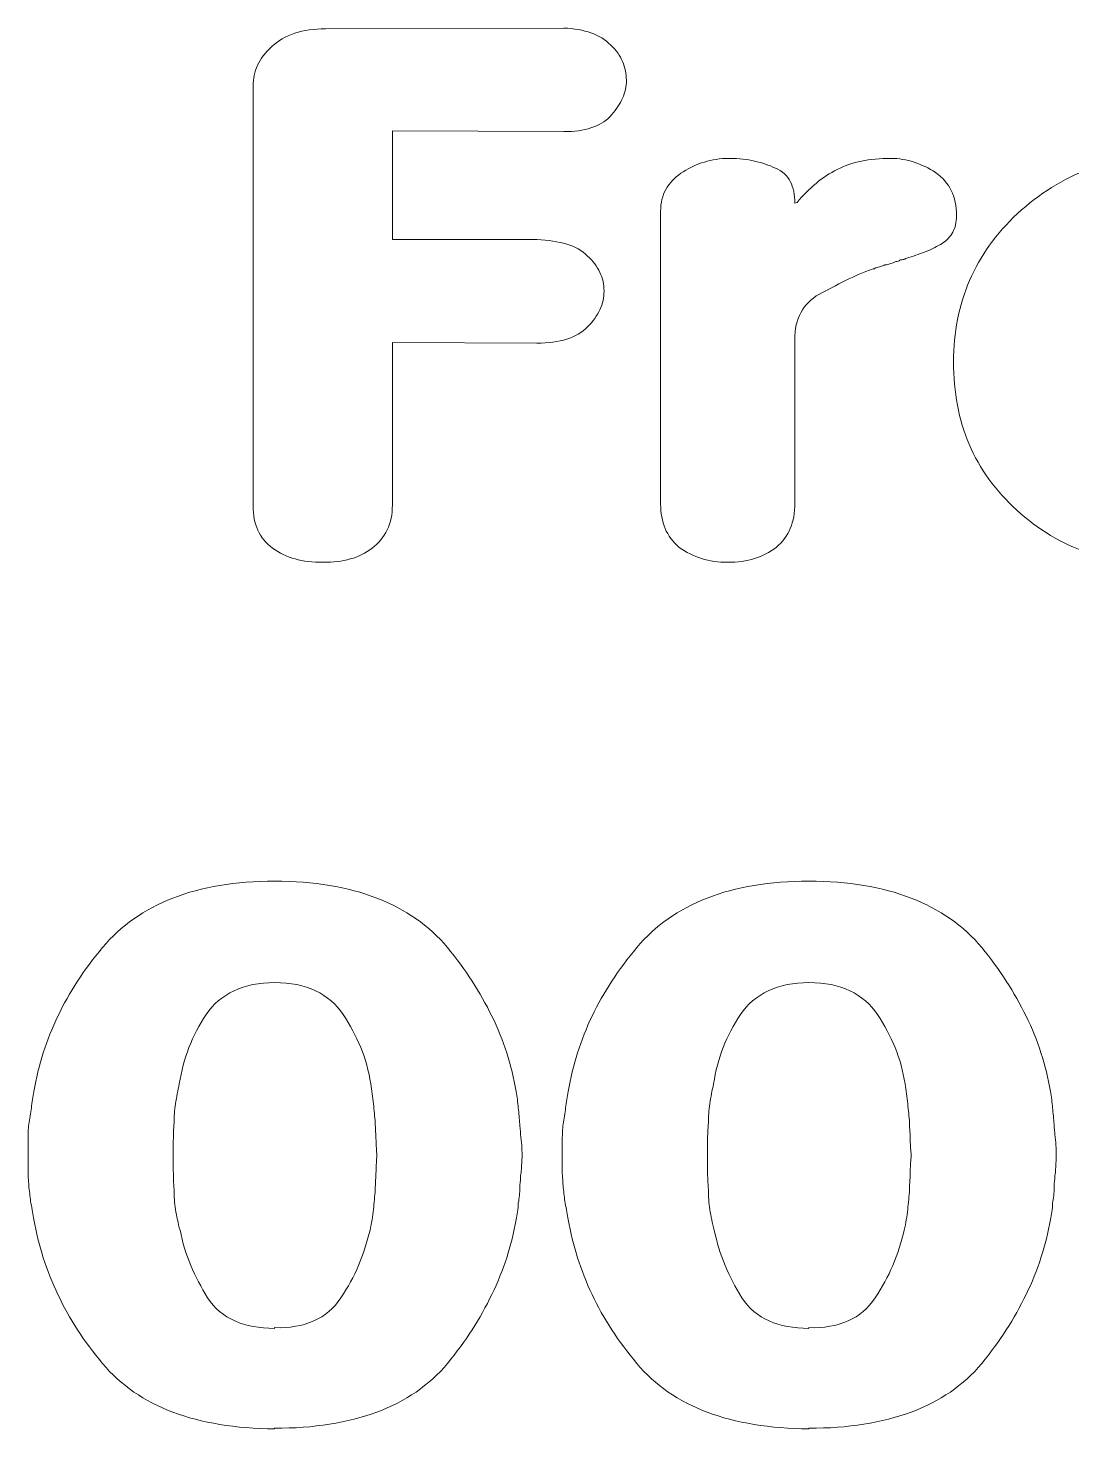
# Model space of a CAD drawing. Header units: millimetres. Extents: x -847 to 848, y -600 to 600.
# Drawn here: x -286.7 to -207.4, y -599.6 to -493.2 of the extents above; entities that cross this region are included whole.
import ezdxf

# ---------------------------------------------------------------- set-up
doc = ezdxf.new("R2010")
doc.units = ezdxf.units.MM
doc.header["$MEASUREMENT"] = 0

msp = doc.modelspace()

# ---------------------------------------------------------------- linework, layer by layer
at = {"color": 250, "lineweight": 5}
for points, knots in [([(-269.6335, -529.3945), (-269.6335, -529.3945), (-269.6335, -497.5893), (-269.6335, -497.5893), (-269.6335, -497.5893), (-269.6335, -497.0234), (-269.5203, -496.4952), (-269.2939, -496.0047), (-269.2939, -496.0047), (-269.0676, -495.5142), (-268.7091, -495.0426), (-268.2187, -494.5899), (-268.2187, -494.5899), (-267.7282, -494.1371), (-267.1434, -493.7976), (-266.4643, -493.5712), (-266.4643, -493.5712), (-265.7852, -493.3448), (-265.0117, -493.2316), (-264.144, -493.2316), (-264.144, -493.2316), (-264.144, -493.2316), (-246.0343, -493.1751), (-246.0343, -493.1751), (-246.0343, -493.1751), (-245.242, -493.2128), (-244.5534, -493.3354), (-243.9686, -493.5429), (-243.9686, -493.5429), (-243.3838, -493.7504), (-242.8839, -494.0617), (-242.4689, -494.4767), (-242.4689, -494.4767), (-242.0539, -494.854), (-241.7521, -495.269), (-241.5634, -495.7217), (-241.5634, -495.7217), (-241.3748, -496.1745), (-241.2805, -496.6461), (-241.2805, -497.1366), (-241.2805, -497.1366), (-241.2805, -497.1743), (-241.2805, -497.2026), (-241.2805, -497.2214), (-241.2805, -497.2214), (-241.2805, -497.2403), (-241.2805, -497.2497), (-241.2805, -497.2497), (-241.2805, -497.2497), (-241.2805, -497.2497), (-241.2805, -497.2497), (-241.2805, -497.2497), (-241.2805, -497.2497), (-241.2805, -497.2497), (-241.2805, -497.2497), (-241.2805, -497.2497), (-241.2805, -497.2497), (-241.2805, -497.2875), (-241.2805, -497.3063), (-241.2805, -497.3063), (-241.2805, -497.3063), (-241.2805, -497.3063), (-241.2805, -497.3063), (-241.2805, -497.3063), (-241.2805, -497.3063), (-241.3182, -497.7968), (-241.4408, -498.2496), (-241.6483, -498.6646), (-241.6483, -498.6646), (-241.8558, -499.0796), (-242.1482, -499.4946), (-242.5255, -499.9096), (-242.5255, -499.9096), (-242.9028, -500.2869), (-243.3838, -500.5699), (-243.9686, -500.7585), (-243.9686, -500.7585), (-244.5534, -500.9471), (-245.242, -501.0415), (-246.0343, -501.0415), (-246.0343, -501.0415), (-246.0343, -501.0415), (-259.0506, -500.9849), (-259.0506, -500.9849), (-259.0506, -500.9849), (-259.0506, -500.9849), (-259.0506, -509.2474), (-259.0506, -509.2474), (-259.0506, -509.2474), (-259.0506, -509.2474), (-248.0716, -509.2474), (-248.0716, -509.2474), (-248.0716, -509.2474), (-247.2038, -509.2852), (-246.4493, -509.3984), (-245.8079, -509.587), (-245.8079, -509.587), (-245.1665, -509.7756), (-244.6383, -510.0775), (-244.2233, -510.4925), (-244.2233, -510.4925), (-243.8083, -510.8698), (-243.497, -511.2848), (-243.2895, -511.7375), (-243.2895, -511.7375), (-243.082, -512.1903), (-242.9782, -512.6619), (-242.9782, -513.1523), (-242.9782, -513.1523), (-242.9782, -513.6428), (-243.082, -514.1144), (-243.2895, -514.5672), (-243.2895, -514.5672), (-243.497, -515.0199), (-243.8083, -515.4538), (-244.2233, -515.8688), (-244.2233, -515.8688), (-244.6383, -516.2838), (-245.1665, -516.5951), (-245.8079, -516.8026), (-245.8079, -516.8026), (-246.4493, -517.0101), (-247.2038, -517.1139), (-248.0716, -517.1139), (-248.0716, -517.1139), (-248.0716, -517.1139), (-259.0506, -517.0573), (-259.0506, -517.0573), (-259.0506, -517.0573), (-259.0506, -517.0573), (-259.0506, -529.3945), (-259.0506, -529.3945), (-259.0506, -529.3945), (-259.0506, -530.1114), (-259.1827, -530.7433), (-259.4468, -531.2904), (-259.4468, -531.2904), (-259.7109, -531.8374), (-260.0882, -532.2996), (-260.5786, -532.6769), (-260.5786, -532.6769), (-261.0691, -533.0542), (-261.6256, -533.3277), (-262.2481, -533.4975), (-262.2481, -533.4975), (-262.8706, -533.6673), (-263.5592, -533.7522), (-264.3138, -533.7522), (-264.3138, -533.7522), (-265.1061, -533.7522), (-265.8135, -533.6673), (-266.436, -533.4975), (-266.436, -533.4975), (-267.0585, -533.3277), (-267.6339, -533.0542), (-268.1621, -532.6769), (-268.1621, -532.6769), (-268.6526, -532.2996), (-269.0204, -531.8469), (-269.2656, -531.3187), (-269.2656, -531.3187), (-269.5109, -530.7905), (-269.6335, -530.1679), (-269.6335, -529.4511), (-269.6335, -529.4511), (-269.6335, -529.4511), (-269.6335, -529.3945), (-269.6335, -529.3945)], [0, 0, 0, 0, 0.02380952, 0.02380952, 0.02380952, 0.02380952, 0.04761905, 0.04761905, 0.04761905, 0.04761905, 0.07142857, 0.07142857, 0.07142857, 0.07142857, 0.0952381, 0.0952381, 0.0952381, 0.0952381, 0.11904762, 0.11904762, 0.11904762, 0.11904762, 0.14285714, 0.14285714, 0.14285714, 0.14285714, 0.16666667, 0.16666667, 0.16666667, 0.16666667, 0.19047619, 0.19047619, 0.19047619, 0.19047619, 0.21428571, 0.21428571, 0.21428571, 0.21428571, 0.23809524, 0.23809524, 0.23809524, 0.23809524, 0.26190476, 0.26190476, 0.26190476, 0.26190476, 0.28571429, 0.28571429, 0.28571429, 0.28571429, 0.30952381, 0.30952381, 0.30952381, 0.30952381, 0.33333333, 0.33333333, 0.33333333, 0.33333333, 0.35714286, 0.35714286, 0.35714286, 0.35714286, 0.38095238, 0.38095238, 0.38095238, 0.38095238, 0.4047619, 0.4047619, 0.4047619, 0.4047619, 0.42857143, 0.42857143, 0.42857143, 0.42857143, 0.45238095, 0.45238095, 0.45238095, 0.45238095, 0.47619048, 0.47619048, 0.47619048, 0.47619048, 0.5, 0.5, 0.5, 0.5, 0.52380952, 0.52380952, 0.52380952, 0.52380952, 0.54761905, 0.54761905, 0.54761905, 0.54761905, 0.57142857, 0.57142857, 0.57142857, 0.57142857, 0.5952381, 0.5952381, 0.5952381, 0.5952381, 0.61904762, 0.61904762, 0.61904762, 0.61904762, 0.64285714, 0.64285714, 0.64285714, 0.64285714, 0.66666667, 0.66666667, 0.66666667, 0.66666667, 0.69047619, 0.69047619, 0.69047619, 0.69047619, 0.71428571, 0.71428571, 0.71428571, 0.71428571, 0.73809524, 0.73809524, 0.73809524, 0.73809524, 0.76190476, 0.76190476, 0.76190476, 0.76190476, 0.78571429, 0.78571429, 0.78571429, 0.78571429, 0.80952381, 0.80952381, 0.80952381, 0.80952381, 0.83333333, 0.83333333, 0.83333333, 0.83333333, 0.85714286, 0.85714286, 0.85714286, 0.85714286, 0.88095238, 0.88095238, 0.88095238, 0.88095238, 0.9047619, 0.9047619, 0.9047619, 0.9047619, 0.92857143, 0.92857143, 0.92857143, 0.92857143, 0.95238095, 0.95238095, 0.95238095, 0.95238095, 0.97619048, 0.97619048, 0.97619048, 0.97619048, 1, 1, 1, 1]), ([(-238.6771, -529.2813), (-238.6771, -529.2813), (-238.6771, -507.0969), (-238.6771, -507.0969), (-238.6771, -507.0969), (-238.6771, -506.4555), (-238.5451, -505.899), (-238.281, -505.4274), (-238.281, -505.4274), (-238.0169, -504.9558), (-237.6396, -504.5502), (-237.1491, -504.2107), (-237.1491, -504.2107), (-236.6587, -503.8711), (-236.1305, -503.607), (-235.5645, -503.4184), (-235.5645, -503.4184), (-234.9986, -503.2297), (-234.3949, -503.1165), (-233.7536, -503.0788), (-233.7536, -503.0788), (-233.7536, -503.0788), (-233.7441, -503.0788), (-233.7253, -503.0788), (-233.7253, -503.0788), (-233.7064, -503.0788), (-233.6781, -503.0788), (-233.6404, -503.0788), (-233.6404, -503.0788), (-233.6404, -503.0788), (-233.6309, -503.0788), (-233.6121, -503.0788), (-233.6121, -503.0788), (-233.5932, -503.0788), (-233.5649, -503.0788), (-233.5272, -503.0788), (-233.5272, -503.0788), (-233.4895, -503.0788), (-233.4612, -503.0788), (-233.4423, -503.0788), (-233.4423, -503.0788), (-233.4234, -503.0788), (-233.414, -503.0788), (-233.414, -503.0788), (-233.414, -503.0788), (-232.7349, -503.0788), (-232.1124, -503.1448), (-231.5464, -503.2769), (-231.5464, -503.2769), (-230.9805, -503.4089), (-230.4523, -503.5881), (-229.9618, -503.8145), (-229.9618, -503.8145), (-229.4336, -504.0409), (-229.0563, -504.3804), (-228.83, -504.8332), (-228.83, -504.8332), (-228.6036, -505.2859), (-228.4904, -505.833), (-228.4904, -506.4744), (-228.4904, -506.4744), (-228.4904, -506.4744), (-228.3206, -506.4178), (-228.3206, -506.4178), (-228.3206, -506.4178), (-227.8679, -505.8896), (-227.3869, -505.4086), (-226.8775, -504.9747), (-226.8775, -504.9747), (-226.3682, -504.5408), (-225.8306, -504.1918), (-225.2646, -503.9277), (-225.2646, -503.9277), (-224.6987, -503.6259), (-224.0856, -503.4089), (-223.4254, -503.2769), (-223.4254, -503.2769), (-222.7651, -503.1448), (-222.02, -503.0788), (-221.1899, -503.0788), (-221.1899, -503.0788), (-220.5863, -503.0788), (-220.0015, -503.1731), (-219.4356, -503.3618), (-219.4356, -503.3618), (-218.8696, -503.5504), (-218.3226, -503.8145), (-217.7944, -504.1541), (-217.7944, -504.1541), (-217.2662, -504.5314), (-216.87, -504.9841), (-216.6059, -505.5123), (-216.6059, -505.5123), (-216.3418, -506.0405), (-216.2098, -506.6819), (-216.2098, -507.4365), (-216.2098, -507.4365), (-216.2098, -507.9269), (-216.3041, -508.342), (-216.4927, -508.6815), (-216.4927, -508.6815), (-216.6814, -509.0211), (-216.9455, -509.304), (-217.285, -509.5304), (-217.285, -509.5304), (-217.6623, -509.7568), (-218.0585, -509.9548), (-218.4735, -510.1246), (-218.4735, -510.1246), (-218.8885, -510.2944), (-219.3412, -510.4548), (-219.8317, -510.6057), (-219.8317, -510.6057), (-219.9449, -510.6434), (-220.0486, -510.6811), (-220.143, -510.7189), (-220.143, -510.7189), (-220.2373, -510.7566), (-220.341, -510.7754), (-220.4542, -510.7754), (-220.4542, -510.7754), (-220.492, -510.8132), (-220.5203, -510.832), (-220.5391, -510.832), (-220.5391, -510.832), (-220.558, -510.832), (-220.5863, -510.8509), (-220.624, -510.8886), (-220.624, -510.8886), (-220.6995, -510.8886), (-220.7655, -510.8981), (-220.8221, -510.9169), (-220.8221, -510.9169), (-220.8787, -510.9358), (-220.9447, -510.9641), (-221.0202, -511.0018), (-221.0202, -511.0018), (-221.1333, -511.0395), (-221.2465, -511.0773), (-221.3597, -511.115), (-221.3597, -511.115), (-221.4729, -511.1527), (-221.5672, -511.1716), (-221.6427, -511.1716), (-221.6427, -511.1716), (-221.7559, -511.2093), (-221.869, -511.2471), (-221.9822, -511.2848), (-221.9822, -511.2848), (-222.0954, -511.3225), (-222.2086, -511.3602), (-222.3218, -511.398), (-222.3218, -511.398), (-222.3218, -511.398), (-222.3312, -511.398), (-222.3501, -511.398), (-222.3501, -511.398), (-222.369, -511.398), (-222.3784, -511.398), (-222.3784, -511.398), (-222.3784, -511.398), (-222.4161, -511.4357), (-222.435, -511.4546), (-222.435, -511.4546), (-222.435, -511.4546), (-222.435, -511.4546), (-222.435, -511.4546), (-222.435, -511.4546), (-222.435, -511.4546), (-222.435, -511.4546), (-222.4444, -511.4546), (-222.4633, -511.4546), (-222.4633, -511.4546), (-222.4821, -511.4546), (-222.4916, -511.4546), (-222.4916, -511.4546), (-222.4916, -511.4546), (-222.4916, -511.4546), (-222.501, -511.4546), (-222.5199, -511.4546), (-222.5199, -511.4546), (-222.5387, -511.4546), (-222.5482, -511.4546), (-222.5482, -511.4546), (-222.5482, -511.4546), (-223.265, -511.7187), (-223.963, -512.0205), (-224.6421, -512.36), (-224.6421, -512.36), (-225.3212, -512.6996), (-225.9815, -513.0392), (-226.6229, -513.3787), (-226.6229, -513.3787), (-227.2642, -513.756), (-227.7358, -514.2276), (-228.0377, -514.7935), (-228.0377, -514.7935), (-228.3395, -515.3595), (-228.4904, -516.0386), (-228.4904, -516.8309), (-228.4904, -516.8309), (-228.4904, -516.8309), (-228.4904, -529.2813), (-228.4904, -529.2813), (-228.4904, -529.2813), (-228.4904, -529.9982), (-228.6036, -530.6301), (-228.83, -531.1772), (-228.83, -531.1772), (-229.0563, -531.7243), (-229.4148, -532.2053), (-229.9052, -532.6203), (-229.9052, -532.6203), (-230.3957, -532.9976), (-230.9428, -533.2806), (-231.5464, -533.4692), (-231.5464, -533.4692), (-232.1501, -533.6578), (-232.8292, -533.7522), (-233.5838, -533.7522), (-233.5838, -533.7522), (-234.3006, -533.7522), (-234.9609, -533.6578), (-235.5645, -533.4692), (-235.5645, -533.4692), (-236.1682, -533.2806), (-236.7341, -532.9976), (-237.2623, -532.6203), (-237.2623, -532.6203), (-237.7528, -532.2053), (-238.1112, -531.7243), (-238.3376, -531.1772), (-238.3376, -531.1772), (-238.564, -530.6301), (-238.6771, -530.017), (-238.6771, -529.3379), (-238.6771, -529.3379), (-238.6771, -529.3379), (-238.6771, -529.2813), (-238.6771, -529.2813)], [0, 0, 0, 0, 0.01666667, 0.01666667, 0.01666667, 0.01666667, 0.03333333, 0.03333333, 0.03333333, 0.03333333, 0.05, 0.05, 0.05, 0.05, 0.06666667, 0.06666667, 0.06666667, 0.06666667, 0.08333333, 0.08333333, 0.08333333, 0.08333333, 0.1, 0.1, 0.1, 0.1, 0.11666667, 0.11666667, 0.11666667, 0.11666667, 0.13333333, 0.13333333, 0.13333333, 0.13333333, 0.15, 0.15, 0.15, 0.15, 0.16666667, 0.16666667, 0.16666667, 0.16666667, 0.18333333, 0.18333333, 0.18333333, 0.18333333, 0.2, 0.2, 0.2, 0.2, 0.21666667, 0.21666667, 0.21666667, 0.21666667, 0.23333333, 0.23333333, 0.23333333, 0.23333333, 0.25, 0.25, 0.25, 0.25, 0.26666667, 0.26666667, 0.26666667, 0.26666667, 0.28333333, 0.28333333, 0.28333333, 0.28333333, 0.3, 0.3, 0.3, 0.3, 0.31666667, 0.31666667, 0.31666667, 0.31666667, 0.33333333, 0.33333333, 0.33333333, 0.33333333, 0.35, 0.35, 0.35, 0.35, 0.36666667, 0.36666667, 0.36666667, 0.36666667, 0.38333333, 0.38333333, 0.38333333, 0.38333333, 0.4, 0.4, 0.4, 0.4, 0.41666667, 0.41666667, 0.41666667, 0.41666667, 0.43333333, 0.43333333, 0.43333333, 0.43333333, 0.45, 0.45, 0.45, 0.45, 0.46666667, 0.46666667, 0.46666667, 0.46666667, 0.48333333, 0.48333333, 0.48333333, 0.48333333, 0.5, 0.5, 0.5, 0.5, 0.51666667, 0.51666667, 0.51666667, 0.51666667, 0.53333333, 0.53333333, 0.53333333, 0.53333333, 0.55, 0.55, 0.55, 0.55, 0.56666667, 0.56666667, 0.56666667, 0.56666667, 0.58333333, 0.58333333, 0.58333333, 0.58333333, 0.6, 0.6, 0.6, 0.6, 0.61666667, 0.61666667, 0.61666667, 0.61666667, 0.63333333, 0.63333333, 0.63333333, 0.63333333, 0.65, 0.65, 0.65, 0.65, 0.66666667, 0.66666667, 0.66666667, 0.66666667, 0.68333333, 0.68333333, 0.68333333, 0.68333333, 0.7, 0.7, 0.7, 0.7, 0.71666667, 0.71666667, 0.71666667, 0.71666667, 0.73333333, 0.73333333, 0.73333333, 0.73333333, 0.75, 0.75, 0.75, 0.75, 0.76666667, 0.76666667, 0.76666667, 0.76666667, 0.78333333, 0.78333333, 0.78333333, 0.78333333, 0.8, 0.8, 0.8, 0.8, 0.81666667, 0.81666667, 0.81666667, 0.81666667, 0.83333333, 0.83333333, 0.83333333, 0.83333333, 0.85, 0.85, 0.85, 0.85, 0.86666667, 0.86666667, 0.86666667, 0.86666667, 0.88333333, 0.88333333, 0.88333333, 0.88333333, 0.9, 0.9, 0.9, 0.9, 0.91666667, 0.91666667, 0.91666667, 0.91666667, 0.93333333, 0.93333333, 0.93333333, 0.93333333, 0.95, 0.95, 0.95, 0.95, 0.96666667, 0.96666667, 0.96666667, 0.96666667, 0.98333333, 0.98333333, 0.98333333, 0.98333333, 1, 1, 1, 1]), ([(-180.1601, -508.342), (-180.1601, -508.342), (-180.1601, -528.489), (-180.1601, -528.489), (-180.1601, -528.489), (-180.1601, -528.6399), (-180.1601, -528.7909), (-180.1601, -528.9418), (-180.1601, -528.9418), (-180.1601, -529.0927), (-180.1601, -529.2436), (-180.1601, -529.3945), (-180.1601, -529.3945), (-180.1601, -529.47), (-180.1601, -529.5454), (-180.1601, -529.6209), (-180.1601, -529.6209), (-180.1601, -529.6963), (-180.1601, -529.7718), (-180.1601, -529.8473), (-180.1601, -529.8473), (-180.1979, -529.9604), (-180.2167, -530.0548), (-180.2167, -530.1302), (-180.2167, -530.1302), (-180.2167, -530.2057), (-180.2167, -530.2811), (-180.2167, -530.3566), (-180.2167, -530.3566), (-180.2922, -530.8093), (-180.4337, -531.2338), (-180.6412, -531.6299), (-180.6412, -531.6299), (-180.8487, -532.0261), (-181.1222, -532.3939), (-181.4618, -532.7335), (-181.4618, -532.7335), (-181.7636, -533.1108), (-182.2163, -533.3749), (-182.82, -533.5258), (-182.82, -533.5258), (-183.4237, -533.6767), (-184.1594, -533.7522), (-185.0271, -533.7522), (-185.0271, -533.7522), (-185.7817, -533.7522), (-186.4231, -533.6767), (-186.9513, -533.5258), (-186.9513, -533.5258), (-187.4795, -533.3749), (-187.9322, -533.1674), (-188.3095, -532.9033), (-188.3095, -532.9033), (-188.6491, -532.6014), (-188.9603, -532.243), (-189.2433, -531.828), (-189.2433, -531.828), (-189.5263, -531.413), (-189.7621, -530.9414), (-189.9507, -530.4132), (-189.9507, -530.4132), (-190.5921, -531.0168), (-191.2901, -531.5639), (-192.0446, -532.0544), (-192.0446, -532.0544), (-192.7992, -532.5448), (-193.5538, -532.941), (-194.3084, -533.2428), (-194.3084, -533.2428), (-195.1384, -533.5069), (-195.9873, -533.7144), (-196.855, -533.8654), (-196.855, -533.8654), (-197.7228, -534.0163), (-198.6471, -534.0917), (-199.6281, -534.0917), (-199.6281, -534.0917), (-202.0427, -534.0917), (-204.2404, -533.7427), (-206.2212, -533.0448), (-206.2212, -533.0448), (-208.2019, -532.3468), (-210.0035, -531.2621), (-211.6258, -529.7907), (-211.6258, -529.7907), (-213.2481, -528.3192), (-214.4554, -526.6498), (-215.2477, -524.7822), (-215.2477, -524.7822), (-216.04, -522.9146), (-216.4362, -520.8301), (-216.4362, -518.5287), (-216.4362, -518.5287), (-216.4362, -516.3027), (-216.0306, -514.2465), (-215.2194, -512.36), (-215.2194, -512.36), (-214.4083, -510.4736), (-213.1915, -508.7758), (-211.5692, -507.2667), (-211.5692, -507.2667), (-209.9469, -505.7575), (-208.1265, -504.6257), (-206.108, -503.8711), (-206.108, -503.8711), (-204.0895, -503.1165), (-201.9295, -502.7393), (-199.6281, -502.7393), (-199.6281, -502.7393), (-198.6849, -502.7393), (-197.7605, -502.8147), (-196.855, -502.9656), (-196.855, -502.9656), (-195.9495, -503.1165), (-195.0818, -503.3429), (-194.2518, -503.6447), (-194.2518, -503.6447), (-193.384, -503.9466), (-192.5917, -504.3333), (-191.8749, -504.8049), (-191.8749, -504.8049), (-191.158, -505.2765), (-190.5166, -505.833), (-189.9507, -506.4744), (-189.9507, -506.4744), (-189.8752, -505.9839), (-189.7055, -505.5406), (-189.4414, -505.1445), (-189.4414, -505.1445), (-189.1773, -504.7483), (-188.8, -504.3804), (-188.3095, -504.0409), (-188.3095, -504.0409), (-187.8568, -503.7391), (-187.3569, -503.5033), (-186.8098, -503.3335), (-186.8098, -503.3335), (-186.2627, -503.1637), (-185.6685, -503.0788), (-185.0271, -503.0788), (-185.0271, -503.0788), (-184.1594, -503.0788), (-183.4237, -503.1731), (-182.82, -503.3618), (-182.82, -503.3618), (-182.2163, -503.5504), (-181.7636, -503.8334), (-181.4618, -504.2107), (-181.4618, -504.2107), (-181.1222, -504.588), (-180.8487, -504.9747), (-180.6412, -505.3708), (-180.6412, -505.3708), (-180.4337, -505.767), (-180.2922, -506.1726), (-180.2167, -506.5876), (-180.2167, -506.5876), (-180.2167, -506.663), (-180.2167, -506.7479), (-180.2167, -506.8422), (-180.2167, -506.8422), (-180.2167, -506.9366), (-180.1979, -507.0215), (-180.1601, -507.0969), (-180.1601, -507.0969), (-180.1601, -507.1724), (-180.1601, -507.2478), (-180.1601, -507.3233), (-180.1601, -507.3233), (-180.1601, -507.3987), (-180.1601, -507.4742), (-180.1601, -507.5497), (-180.1601, -507.5497), (-180.1601, -507.7006), (-180.1601, -507.8515), (-180.1601, -508.0024), (-180.1601, -508.0024), (-180.1601, -508.1533), (-180.1601, -508.2854), (-180.1601, -508.3985), (-180.1601, -508.3985), (-180.1601, -508.3985), (-180.1601, -508.342), (-180.1601, -508.342)], [0, 0, 0, 0, 0.02173913, 0.02173913, 0.02173913, 0.02173913, 0.04347826, 0.04347826, 0.04347826, 0.04347826, 0.06521739, 0.06521739, 0.06521739, 0.06521739, 0.08695652, 0.08695652, 0.08695652, 0.08695652, 0.10869565, 0.10869565, 0.10869565, 0.10869565, 0.13043478, 0.13043478, 0.13043478, 0.13043478, 0.15217391, 0.15217391, 0.15217391, 0.15217391, 0.17391304, 0.17391304, 0.17391304, 0.17391304, 0.19565217, 0.19565217, 0.19565217, 0.19565217, 0.2173913, 0.2173913, 0.2173913, 0.2173913, 0.23913043, 0.23913043, 0.23913043, 0.23913043, 0.26086957, 0.26086957, 0.26086957, 0.26086957, 0.2826087, 0.2826087, 0.2826087, 0.2826087, 0.30434783, 0.30434783, 0.30434783, 0.30434783, 0.32608696, 0.32608696, 0.32608696, 0.32608696, 0.34782609, 0.34782609, 0.34782609, 0.34782609, 0.36956522, 0.36956522, 0.36956522, 0.36956522, 0.39130435, 0.39130435, 0.39130435, 0.39130435, 0.41304348, 0.41304348, 0.41304348, 0.41304348, 0.43478261, 0.43478261, 0.43478261, 0.43478261, 0.45652174, 0.45652174, 0.45652174, 0.45652174, 0.47826087, 0.47826087, 0.47826087, 0.47826087, 0.5, 0.5, 0.5, 0.5, 0.52173913, 0.52173913, 0.52173913, 0.52173913, 0.54347826, 0.54347826, 0.54347826, 0.54347826, 0.56521739, 0.56521739, 0.56521739, 0.56521739, 0.58695652, 0.58695652, 0.58695652, 0.58695652, 0.60869565, 0.60869565, 0.60869565, 0.60869565, 0.63043478, 0.63043478, 0.63043478, 0.63043478, 0.65217391, 0.65217391, 0.65217391, 0.65217391, 0.67391304, 0.67391304, 0.67391304, 0.67391304, 0.69565217, 0.69565217, 0.69565217, 0.69565217, 0.7173913, 0.7173913, 0.7173913, 0.7173913, 0.73913043, 0.73913043, 0.73913043, 0.73913043, 0.76086957, 0.76086957, 0.76086957, 0.76086957, 0.7826087, 0.7826087, 0.7826087, 0.7826087, 0.80434783, 0.80434783, 0.80434783, 0.80434783, 0.82608696, 0.82608696, 0.82608696, 0.82608696, 0.84782609, 0.84782609, 0.84782609, 0.84782609, 0.86956522, 0.86956522, 0.86956522, 0.86956522, 0.89130435, 0.89130435, 0.89130435, 0.89130435, 0.91304348, 0.91304348, 0.91304348, 0.91304348, 0.93478261, 0.93478261, 0.93478261, 0.93478261, 0.95652174, 0.95652174, 0.95652174, 0.95652174, 0.97826087, 0.97826087, 0.97826087, 0.97826087, 1, 1, 1, 1]), ([(-267.9925, -599.5697), (-270.9731, -599.532), (-273.5481, -599.1075), (-275.7175, -598.2964), (-275.7175, -598.2964), (-277.8869, -597.4852), (-279.6695, -596.2496), (-281.0655, -594.5895), (-281.0655, -594.5895), (-282.4615, -592.9295), (-283.5933, -591.1845), (-284.4611, -589.3547), (-284.4611, -589.3547), (-285.3288, -587.5249), (-285.9325, -585.629), (-286.272, -583.6671), (-286.272, -583.6671), (-286.3098, -583.4785), (-286.3475, -583.2804), (-286.3852, -583.0729), (-286.3852, -583.0729), (-286.423, -582.8654), (-286.4607, -582.6484), (-286.4984, -582.4221), (-286.4984, -582.4221), (-286.5361, -582.2334), (-286.5644, -582.0353), (-286.5833, -581.8278), (-286.5833, -581.8278), (-286.6022, -581.6203), (-286.6305, -581.4223), (-286.6682, -581.2336), (-286.6682, -581.2336), (-286.6682, -581.045), (-286.6776, -580.8469), (-286.6965, -580.6394), (-286.6965, -580.6394), (-286.7154, -580.4319), (-286.7248, -580.2149), (-286.7248, -579.9886), (-286.7248, -579.9886), (-286.7248, -579.7999), (-286.7248, -579.6019), (-286.7248, -579.3943), (-286.7248, -579.3943), (-286.7248, -579.1868), (-286.7248, -578.9888), (-286.7248, -578.8001), (-286.7248, -578.8001), (-286.7248, -578.3851), (-286.7248, -577.9795), (-286.7248, -577.5834), (-286.7248, -577.5834), (-286.7248, -577.1872), (-286.7059, -576.8005), (-286.6682, -576.4232), (-286.6682, -576.4232), (-286.5927, -576.0082), (-286.5267, -575.5932), (-286.4701, -575.1782), (-286.4701, -575.1782), (-286.4135, -574.7632), (-286.3475, -574.3481), (-286.272, -573.9331), (-286.272, -573.9331), (-285.9325, -571.9335), (-285.3288, -570.0282), (-284.4611, -568.2172), (-284.4611, -568.2172), (-283.5933, -566.4063), (-282.4615, -564.6708), (-281.0655, -563.0107), (-281.0655, -563.0107), (-279.6695, -561.3506), (-277.8869, -560.0962), (-275.7175, -559.2473), (-275.7175, -559.2473), (-273.5481, -558.3984), (-270.9731, -557.9739), (-267.9925, -557.9739), (-267.9925, -557.9739), (-265.012, -557.9739), (-262.4276, -558.3984), (-260.2393, -559.2473), (-260.2393, -559.2473), (-258.0511, -560.0962), (-256.2589, -561.3506), (-254.863, -563.0107), (-254.863, -563.0107), (-253.5048, -564.6708), (-252.3823, -566.4063), (-251.4957, -568.2172), (-251.4957, -568.2172), (-250.6091, -570.0282), (-249.996, -571.9335), (-249.6564, -573.9331), (-249.6564, -573.9331), (-249.581, -574.3481), (-249.5244, -574.7632), (-249.4867, -575.1782), (-249.4867, -575.1782), (-249.4489, -575.5932), (-249.4112, -576.0082), (-249.3735, -576.4232), (-249.3735, -576.4232), (-249.3735, -576.5364), (-249.364, -576.6685), (-249.3452, -576.8194), (-249.3452, -576.8194), (-249.3263, -576.9703), (-249.3169, -577.1023), (-249.3169, -577.2155), (-249.3169, -577.2155), (-249.2792, -577.4796), (-249.2509, -577.7437), (-249.232, -578.0078), (-249.232, -578.0078), (-249.2131, -578.2719), (-249.2037, -578.536), (-249.2037, -578.8001), (-249.2037, -578.8001), (-249.2037, -578.9888), (-249.2131, -579.1868), (-249.232, -579.3943), (-249.232, -579.3943), (-249.2509, -579.6019), (-249.2603, -579.7999), (-249.2603, -579.9886), (-249.2603, -579.9886), (-249.2603, -580.064), (-249.2697, -580.1395), (-249.2886, -580.2149), (-249.2886, -580.2149), (-249.3075, -580.2904), (-249.3169, -580.3659), (-249.3169, -580.4413), (-249.3169, -580.4413), (-249.3169, -580.5545), (-249.3263, -580.6771), (-249.3452, -580.8092), (-249.3452, -580.8092), (-249.364, -580.9412), (-249.3735, -581.0827), (-249.3735, -581.2336), (-249.3735, -581.2336), (-249.3735, -581.4223), (-249.3829, -581.6203), (-249.4018, -581.8278), (-249.4018, -581.8278), (-249.4206, -582.0353), (-249.4489, -582.2334), (-249.4867, -582.4221), (-249.4867, -582.4221), (-249.4867, -582.6484), (-249.5055, -582.8654), (-249.5433, -583.0729), (-249.5433, -583.0729), (-249.581, -583.2804), (-249.6187, -583.4785), (-249.6564, -583.6671), (-249.6564, -583.6671), (-249.996, -585.629), (-250.6091, -587.5249), (-251.4957, -589.3547), (-251.4957, -589.3547), (-252.3823, -591.1845), (-253.5048, -592.9295), (-254.863, -594.5895), (-254.863, -594.5895), (-256.2589, -596.2496), (-258.0511, -597.4852), (-260.2393, -598.2964), (-260.2393, -598.2964), (-262.4276, -599.1075), (-265.012, -599.5131), (-267.9925, -599.5131), (-267.9925, -599.5131), (-267.9925, -599.5131), (-267.9925, -599.5697), (-267.9925, -599.5697)], [0, 0, 0, 0, 0.02222222, 0.02222222, 0.02222222, 0.02222222, 0.04444444, 0.04444444, 0.04444444, 0.04444444, 0.06666667, 0.06666667, 0.06666667, 0.06666667, 0.08888889, 0.08888889, 0.08888889, 0.08888889, 0.11111111, 0.11111111, 0.11111111, 0.11111111, 0.13333333, 0.13333333, 0.13333333, 0.13333333, 0.15555556, 0.15555556, 0.15555556, 0.15555556, 0.17777778, 0.17777778, 0.17777778, 0.17777778, 0.2, 0.2, 0.2, 0.2, 0.22222222, 0.22222222, 0.22222222, 0.22222222, 0.24444444, 0.24444444, 0.24444444, 0.24444444, 0.26666667, 0.26666667, 0.26666667, 0.26666667, 0.28888889, 0.28888889, 0.28888889, 0.28888889, 0.31111111, 0.31111111, 0.31111111, 0.31111111, 0.33333333, 0.33333333, 0.33333333, 0.33333333, 0.35555556, 0.35555556, 0.35555556, 0.35555556, 0.37777778, 0.37777778, 0.37777778, 0.37777778, 0.4, 0.4, 0.4, 0.4, 0.42222222, 0.42222222, 0.42222222, 0.42222222, 0.44444444, 0.44444444, 0.44444444, 0.44444444, 0.46666667, 0.46666667, 0.46666667, 0.46666667, 0.48888889, 0.48888889, 0.48888889, 0.48888889, 0.51111111, 0.51111111, 0.51111111, 0.51111111, 0.53333333, 0.53333333, 0.53333333, 0.53333333, 0.55555556, 0.55555556, 0.55555556, 0.55555556, 0.57777778, 0.57777778, 0.57777778, 0.57777778, 0.6, 0.6, 0.6, 0.6, 0.62222222, 0.62222222, 0.62222222, 0.62222222, 0.64444444, 0.64444444, 0.64444444, 0.64444444, 0.66666667, 0.66666667, 0.66666667, 0.66666667, 0.68888889, 0.68888889, 0.68888889, 0.68888889, 0.71111111, 0.71111111, 0.71111111, 0.71111111, 0.73333333, 0.73333333, 0.73333333, 0.73333333, 0.75555556, 0.75555556, 0.75555556, 0.75555556, 0.77777778, 0.77777778, 0.77777778, 0.77777778, 0.8, 0.8, 0.8, 0.8, 0.82222222, 0.82222222, 0.82222222, 0.82222222, 0.84444444, 0.84444444, 0.84444444, 0.84444444, 0.86666667, 0.86666667, 0.86666667, 0.86666667, 0.88888889, 0.88888889, 0.88888889, 0.88888889, 0.91111111, 0.91111111, 0.91111111, 0.91111111, 0.93333333, 0.93333333, 0.93333333, 0.93333333, 0.95555556, 0.95555556, 0.95555556, 0.95555556, 0.97777778, 0.97777778, 0.97777778, 0.97777778, 1, 1, 1, 1]), ([(-227.4154, -599.5697), (-230.396, -599.532), (-232.971, -599.1075), (-235.1404, -598.2964), (-235.1404, -598.2964), (-237.3098, -597.4852), (-239.0924, -596.2496), (-240.4884, -594.5895), (-240.4884, -594.5895), (-241.8844, -592.9295), (-243.0162, -591.1845), (-243.884, -589.3547), (-243.884, -589.3547), (-244.7517, -587.5249), (-245.3554, -585.629), (-245.6949, -583.6671), (-245.6949, -583.6671), (-245.7327, -583.4785), (-245.7704, -583.2804), (-245.8081, -583.0729), (-245.8081, -583.0729), (-245.8459, -582.8654), (-245.8836, -582.6484), (-245.9213, -582.4221), (-245.9213, -582.4221), (-245.959, -582.2334), (-245.9873, -582.0353), (-246.0062, -581.8278), (-246.0062, -581.8278), (-246.0251, -581.6203), (-246.0534, -581.4223), (-246.0911, -581.2336), (-246.0911, -581.2336), (-246.0911, -581.045), (-246.1005, -580.8469), (-246.1194, -580.6394), (-246.1194, -580.6394), (-246.1383, -580.4319), (-246.1477, -580.2149), (-246.1477, -579.9886), (-246.1477, -579.9886), (-246.1477, -579.7999), (-246.1477, -579.6019), (-246.1477, -579.3943), (-246.1477, -579.3943), (-246.1477, -579.1868), (-246.1477, -578.9888), (-246.1477, -578.8001), (-246.1477, -578.8001), (-246.1477, -578.3851), (-246.1477, -577.9795), (-246.1477, -577.5834), (-246.1477, -577.5834), (-246.1477, -577.1872), (-246.1288, -576.8005), (-246.0911, -576.4232), (-246.0911, -576.4232), (-246.0156, -576.0082), (-245.9496, -575.5932), (-245.893, -575.1782), (-245.893, -575.1782), (-245.8364, -574.7632), (-245.7704, -574.3481), (-245.6949, -573.9331), (-245.6949, -573.9331), (-245.3554, -571.9335), (-244.7517, -570.0282), (-243.884, -568.2172), (-243.884, -568.2172), (-243.0162, -566.4063), (-241.8844, -564.6708), (-240.4884, -563.0107), (-240.4884, -563.0107), (-239.0924, -561.3506), (-237.3098, -560.0962), (-235.1404, -559.2473), (-235.1404, -559.2473), (-232.971, -558.3984), (-230.396, -557.9739), (-227.4154, -557.9739), (-227.4154, -557.9739), (-224.4349, -557.9739), (-221.8505, -558.3984), (-219.6622, -559.2473), (-219.6622, -559.2473), (-217.474, -560.0962), (-215.6818, -561.3506), (-214.2859, -563.0107), (-214.2859, -563.0107), (-212.9277, -564.6708), (-211.8052, -566.4063), (-210.9186, -568.2172), (-210.9186, -568.2172), (-210.032, -570.0282), (-209.4189, -571.9335), (-209.0793, -573.9331), (-209.0793, -573.9331), (-209.0039, -574.3481), (-208.9473, -574.7632), (-208.9096, -575.1782), (-208.9096, -575.1782), (-208.8718, -575.5932), (-208.8341, -576.0082), (-208.7964, -576.4232), (-208.7964, -576.4232), (-208.7964, -576.5364), (-208.7869, -576.6685), (-208.7681, -576.8194), (-208.7681, -576.8194), (-208.7492, -576.9703), (-208.7398, -577.1023), (-208.7398, -577.2155), (-208.7398, -577.2155), (-208.7021, -577.4796), (-208.6738, -577.7437), (-208.6549, -578.0078), (-208.6549, -578.0078), (-208.636, -578.2719), (-208.6266, -578.536), (-208.6266, -578.8001), (-208.6266, -578.8001), (-208.6266, -578.9888), (-208.636, -579.1868), (-208.6549, -579.3943), (-208.6549, -579.3943), (-208.6738, -579.6019), (-208.6832, -579.7999), (-208.6832, -579.9886), (-208.6832, -579.9886), (-208.6832, -580.064), (-208.6926, -580.1395), (-208.7115, -580.2149), (-208.7115, -580.2149), (-208.7304, -580.2904), (-208.7398, -580.3659), (-208.7398, -580.4413), (-208.7398, -580.4413), (-208.7398, -580.5545), (-208.7492, -580.6771), (-208.7681, -580.8092), (-208.7681, -580.8092), (-208.7869, -580.9412), (-208.7964, -581.0827), (-208.7964, -581.2336), (-208.7964, -581.2336), (-208.7964, -581.4223), (-208.8058, -581.6203), (-208.8247, -581.8278), (-208.8247, -581.8278), (-208.8435, -582.0353), (-208.8718, -582.2334), (-208.9096, -582.4221), (-208.9096, -582.4221), (-208.9096, -582.6484), (-208.9284, -582.8654), (-208.9662, -583.0729), (-208.9662, -583.0729), (-209.0039, -583.2804), (-209.0416, -583.4785), (-209.0793, -583.6671), (-209.0793, -583.6671), (-209.4189, -585.629), (-210.032, -587.5249), (-210.9186, -589.3547), (-210.9186, -589.3547), (-211.8052, -591.1845), (-212.9277, -592.9295), (-214.2859, -594.5895), (-214.2859, -594.5895), (-215.6818, -596.2496), (-217.474, -597.4852), (-219.6622, -598.2964), (-219.6622, -598.2964), (-221.8505, -599.1075), (-224.4349, -599.5131), (-227.4154, -599.5131), (-227.4154, -599.5131), (-227.4154, -599.5131), (-227.4154, -599.5697), (-227.4154, -599.5697)], [0, 0, 0, 0, 0.02222222, 0.02222222, 0.02222222, 0.02222222, 0.04444444, 0.04444444, 0.04444444, 0.04444444, 0.06666667, 0.06666667, 0.06666667, 0.06666667, 0.08888889, 0.08888889, 0.08888889, 0.08888889, 0.11111111, 0.11111111, 0.11111111, 0.11111111, 0.13333333, 0.13333333, 0.13333333, 0.13333333, 0.15555556, 0.15555556, 0.15555556, 0.15555556, 0.17777778, 0.17777778, 0.17777778, 0.17777778, 0.2, 0.2, 0.2, 0.2, 0.22222222, 0.22222222, 0.22222222, 0.22222222, 0.24444444, 0.24444444, 0.24444444, 0.24444444, 0.26666667, 0.26666667, 0.26666667, 0.26666667, 0.28888889, 0.28888889, 0.28888889, 0.28888889, 0.31111111, 0.31111111, 0.31111111, 0.31111111, 0.33333333, 0.33333333, 0.33333333, 0.33333333, 0.35555556, 0.35555556, 0.35555556, 0.35555556, 0.37777778, 0.37777778, 0.37777778, 0.37777778, 0.4, 0.4, 0.4, 0.4, 0.42222222, 0.42222222, 0.42222222, 0.42222222, 0.44444444, 0.44444444, 0.44444444, 0.44444444, 0.46666667, 0.46666667, 0.46666667, 0.46666667, 0.48888889, 0.48888889, 0.48888889, 0.48888889, 0.51111111, 0.51111111, 0.51111111, 0.51111111, 0.53333333, 0.53333333, 0.53333333, 0.53333333, 0.55555556, 0.55555556, 0.55555556, 0.55555556, 0.57777778, 0.57777778, 0.57777778, 0.57777778, 0.6, 0.6, 0.6, 0.6, 0.62222222, 0.62222222, 0.62222222, 0.62222222, 0.64444444, 0.64444444, 0.64444444, 0.64444444, 0.66666667, 0.66666667, 0.66666667, 0.66666667, 0.68888889, 0.68888889, 0.68888889, 0.68888889, 0.71111111, 0.71111111, 0.71111111, 0.71111111, 0.73333333, 0.73333333, 0.73333333, 0.73333333, 0.75555556, 0.75555556, 0.75555556, 0.75555556, 0.77777778, 0.77777778, 0.77777778, 0.77777778, 0.8, 0.8, 0.8, 0.8, 0.82222222, 0.82222222, 0.82222222, 0.82222222, 0.84444444, 0.84444444, 0.84444444, 0.84444444, 0.86666667, 0.86666667, 0.86666667, 0.86666667, 0.88888889, 0.88888889, 0.88888889, 0.88888889, 0.91111111, 0.91111111, 0.91111111, 0.91111111, 0.93333333, 0.93333333, 0.93333333, 0.93333333, 0.95555556, 0.95555556, 0.95555556, 0.95555556, 0.97777778, 0.97777778, 0.97777778, 0.97777778, 1, 1, 1, 1]), ([(-267.9925, -591.8731), (-266.8607, -591.9108), (-265.8703, -591.741), (-265.0214, -591.3637), (-265.0214, -591.3637), (-264.1725, -590.9865), (-263.484, -590.4017), (-262.9558, -589.6094), (-262.9558, -589.6094), (-262.4276, -588.8171), (-261.9843, -587.9965), (-261.6258, -587.1476), (-261.6258, -587.1476), (-261.2674, -586.2987), (-260.975, -585.4026), (-260.7487, -584.4594), (-260.7487, -584.4594), (-260.6355, -583.9312), (-260.5506, -583.4124), (-260.494, -582.9031), (-260.494, -582.9031), (-260.4374, -582.3938), (-260.3902, -581.8939), (-260.3525, -581.4034), (-260.3525, -581.4034), (-260.3525, -581.1393), (-260.3431, -580.8941), (-260.3242, -580.6677), (-260.3242, -580.6677), (-260.3053, -580.4413), (-260.2959, -580.2149), (-260.2959, -579.9886), (-260.2959, -579.9886), (-260.2959, -579.7622), (-260.2865, -579.5547), (-260.2676, -579.366), (-260.2676, -579.366), (-260.2487, -579.1774), (-260.2393, -578.9888), (-260.2393, -578.8001), (-260.2393, -578.8001), (-260.2393, -578.6115), (-260.2487, -578.4228), (-260.2676, -578.2342), (-260.2676, -578.2342), (-260.2865, -578.0455), (-260.2959, -577.8569), (-260.2959, -577.6683), (-260.2959, -577.6683), (-260.2959, -577.4419), (-260.3053, -577.2155), (-260.3242, -576.9891), (-260.3242, -576.9891), (-260.3431, -576.7628), (-260.3525, -576.5364), (-260.3525, -576.31), (-260.3525, -576.31), (-260.3902, -575.8573), (-260.4374, -575.3762), (-260.494, -574.8669), (-260.494, -574.8669), (-260.5506, -574.3576), (-260.6166, -573.8577), (-260.6921, -573.3672), (-260.6921, -573.3672), (-260.843, -572.3863), (-261.0976, -571.4619), (-261.4561, -570.5941), (-261.4561, -570.5941), (-261.8145, -569.7264), (-262.2578, -568.8964), (-262.786, -568.1041), (-262.786, -568.1041), (-263.3142, -567.3118), (-264.0122, -566.7081), (-264.8799, -566.2931), (-264.8799, -566.2931), (-265.7477, -565.8781), (-266.7852, -565.6706), (-267.9925, -565.6706), (-267.9925, -565.6706), (-269.1621, -565.6706), (-270.1902, -565.8781), (-271.0769, -566.2931), (-271.0769, -566.2931), (-271.9635, -566.7081), (-272.6709, -567.3118), (-273.1991, -568.1041), (-273.1991, -568.1041), (-273.7273, -568.8964), (-274.1612, -569.7264), (-274.5007, -570.5941), (-274.5007, -570.5941), (-274.8403, -571.4619), (-275.0855, -572.3863), (-275.2364, -573.3672), (-275.2364, -573.3672), (-275.3496, -573.8577), (-275.4439, -574.3576), (-275.5194, -574.8669), (-275.5194, -574.8669), (-275.5949, -575.3762), (-275.6326, -575.8573), (-275.6326, -576.31), (-275.6326, -576.31), (-275.6703, -576.8005), (-275.6892, -577.2532), (-275.6892, -577.6683), (-275.6892, -577.6683), (-275.6892, -578.0833), (-275.6892, -578.4606), (-275.6892, -578.8001), (-275.6892, -578.8001), (-275.6892, -579.1774), (-275.6892, -579.5736), (-275.6892, -579.9886), (-275.6892, -579.9886), (-275.6892, -580.4036), (-275.6703, -580.8752), (-275.6326, -581.4034), (-275.6326, -581.4034), (-275.6326, -581.8939), (-275.5949, -582.3938), (-275.5194, -582.9031), (-275.5194, -582.9031), (-275.4439, -583.4124), (-275.3308, -583.9312), (-275.1798, -584.4594), (-275.1798, -584.4594), (-274.9912, -585.4026), (-274.7177, -586.2987), (-274.3592, -587.1476), (-274.3592, -587.1476), (-274.0008, -587.9965), (-273.5764, -588.8171), (-273.0859, -589.6094), (-273.0859, -589.6094), (-272.5577, -590.4017), (-271.8692, -590.9865), (-271.0203, -591.3637), (-271.0203, -591.3637), (-270.1714, -591.741), (-269.1621, -591.9297), (-267.9925, -591.9297), (-267.9925, -591.9297), (-267.9925, -591.9297), (-267.9925, -591.8731), (-267.9925, -591.8731)], [0, 0, 0, 0, 0.02702703, 0.02702703, 0.02702703, 0.02702703, 0.05405405, 0.05405405, 0.05405405, 0.05405405, 0.08108108, 0.08108108, 0.08108108, 0.08108108, 0.10810811, 0.10810811, 0.10810811, 0.10810811, 0.13513514, 0.13513514, 0.13513514, 0.13513514, 0.16216216, 0.16216216, 0.16216216, 0.16216216, 0.18918919, 0.18918919, 0.18918919, 0.18918919, 0.21621622, 0.21621622, 0.21621622, 0.21621622, 0.24324324, 0.24324324, 0.24324324, 0.24324324, 0.27027027, 0.27027027, 0.27027027, 0.27027027, 0.2972973, 0.2972973, 0.2972973, 0.2972973, 0.32432432, 0.32432432, 0.32432432, 0.32432432, 0.35135135, 0.35135135, 0.35135135, 0.35135135, 0.37837838, 0.37837838, 0.37837838, 0.37837838, 0.40540541, 0.40540541, 0.40540541, 0.40540541, 0.43243243, 0.43243243, 0.43243243, 0.43243243, 0.45945946, 0.45945946, 0.45945946, 0.45945946, 0.48648649, 0.48648649, 0.48648649, 0.48648649, 0.51351351, 0.51351351, 0.51351351, 0.51351351, 0.54054054, 0.54054054, 0.54054054, 0.54054054, 0.56756757, 0.56756757, 0.56756757, 0.56756757, 0.59459459, 0.59459459, 0.59459459, 0.59459459, 0.62162162, 0.62162162, 0.62162162, 0.62162162, 0.64864865, 0.64864865, 0.64864865, 0.64864865, 0.67567568, 0.67567568, 0.67567568, 0.67567568, 0.7027027, 0.7027027, 0.7027027, 0.7027027, 0.72972973, 0.72972973, 0.72972973, 0.72972973, 0.75675676, 0.75675676, 0.75675676, 0.75675676, 0.78378378, 0.78378378, 0.78378378, 0.78378378, 0.81081081, 0.81081081, 0.81081081, 0.81081081, 0.83783784, 0.83783784, 0.83783784, 0.83783784, 0.86486486, 0.86486486, 0.86486486, 0.86486486, 0.89189189, 0.89189189, 0.89189189, 0.89189189, 0.91891892, 0.91891892, 0.91891892, 0.91891892, 0.94594595, 0.94594595, 0.94594595, 0.94594595, 0.97297297, 0.97297297, 0.97297297, 0.97297297, 1, 1, 1, 1]), ([(-227.4154, -591.8731), (-226.2836, -591.9108), (-225.2932, -591.741), (-224.4443, -591.3637), (-224.4443, -591.3637), (-223.5954, -590.9865), (-222.9069, -590.4017), (-222.3787, -589.6094), (-222.3787, -589.6094), (-221.8505, -588.8171), (-221.4072, -587.9965), (-221.0487, -587.1476), (-221.0487, -587.1476), (-220.6903, -586.2987), (-220.3979, -585.4026), (-220.1716, -584.4594), (-220.1716, -584.4594), (-220.0584, -583.9312), (-219.9735, -583.4124), (-219.9169, -582.9031), (-219.9169, -582.9031), (-219.8603, -582.3938), (-219.8131, -581.8939), (-219.7754, -581.4034), (-219.7754, -581.4034), (-219.7754, -581.1393), (-219.766, -580.8941), (-219.7471, -580.6677), (-219.7471, -580.6677), (-219.7282, -580.4413), (-219.7188, -580.2149), (-219.7188, -579.9886), (-219.7188, -579.9886), (-219.7188, -579.7622), (-219.7094, -579.5547), (-219.6905, -579.366), (-219.6905, -579.366), (-219.6716, -579.1774), (-219.6622, -578.9888), (-219.6622, -578.8001), (-219.6622, -578.8001), (-219.6622, -578.6115), (-219.6716, -578.4228), (-219.6905, -578.2342), (-219.6905, -578.2342), (-219.7094, -578.0455), (-219.7188, -577.8569), (-219.7188, -577.6683), (-219.7188, -577.6683), (-219.7188, -577.4419), (-219.7282, -577.2155), (-219.7471, -576.9891), (-219.7471, -576.9891), (-219.766, -576.7628), (-219.7754, -576.5364), (-219.7754, -576.31), (-219.7754, -576.31), (-219.8131, -575.8573), (-219.8603, -575.3762), (-219.9169, -574.8669), (-219.9169, -574.8669), (-219.9735, -574.3576), (-220.0395, -573.8577), (-220.115, -573.3672), (-220.115, -573.3672), (-220.2659, -572.3863), (-220.5205, -571.4619), (-220.879, -570.5941), (-220.879, -570.5941), (-221.2374, -569.7264), (-221.6807, -568.8964), (-222.2089, -568.1041), (-222.2089, -568.1041), (-222.7371, -567.3118), (-223.4351, -566.7081), (-224.3028, -566.2931), (-224.3028, -566.2931), (-225.1706, -565.8781), (-226.2081, -565.6706), (-227.4154, -565.6706), (-227.4154, -565.6706), (-228.585, -565.6706), (-229.6131, -565.8781), (-230.4998, -566.2931), (-230.4998, -566.2931), (-231.3864, -566.7081), (-232.0938, -567.3118), (-232.622, -568.1041), (-232.622, -568.1041), (-233.1502, -568.8964), (-233.5841, -569.7264), (-233.9236, -570.5941), (-233.9236, -570.5941), (-234.2632, -571.4619), (-234.5084, -572.3863), (-234.6593, -573.3672), (-234.6593, -573.3672), (-234.7725, -573.8577), (-234.8668, -574.3576), (-234.9423, -574.8669), (-234.9423, -574.8669), (-235.0178, -575.3762), (-235.0555, -575.8573), (-235.0555, -576.31), (-235.0555, -576.31), (-235.0932, -576.8005), (-235.1121, -577.2532), (-235.1121, -577.6683), (-235.1121, -577.6683), (-235.1121, -578.0833), (-235.1121, -578.4606), (-235.1121, -578.8001), (-235.1121, -578.8001), (-235.1121, -579.1774), (-235.1121, -579.5736), (-235.1121, -579.9886), (-235.1121, -579.9886), (-235.1121, -580.4036), (-235.0932, -580.8752), (-235.0555, -581.4034), (-235.0555, -581.4034), (-235.0555, -581.8939), (-235.0178, -582.3938), (-234.9423, -582.9031), (-234.9423, -582.9031), (-234.8668, -583.4124), (-234.7537, -583.9312), (-234.6027, -584.4594), (-234.6027, -584.4594), (-234.4141, -585.4026), (-234.1406, -586.2987), (-233.7821, -587.1476), (-233.7821, -587.1476), (-233.4237, -587.9965), (-232.9993, -588.8171), (-232.5088, -589.6094), (-232.5088, -589.6094), (-231.9806, -590.4017), (-231.2921, -590.9865), (-230.4432, -591.3637), (-230.4432, -591.3637), (-229.5943, -591.741), (-228.585, -591.9297), (-227.4154, -591.9297), (-227.4154, -591.9297), (-227.4154, -591.9297), (-227.4154, -591.8731), (-227.4154, -591.8731)], [0, 0, 0, 0, 0.02702703, 0.02702703, 0.02702703, 0.02702703, 0.05405405, 0.05405405, 0.05405405, 0.05405405, 0.08108108, 0.08108108, 0.08108108, 0.08108108, 0.10810811, 0.10810811, 0.10810811, 0.10810811, 0.13513514, 0.13513514, 0.13513514, 0.13513514, 0.16216216, 0.16216216, 0.16216216, 0.16216216, 0.18918919, 0.18918919, 0.18918919, 0.18918919, 0.21621622, 0.21621622, 0.21621622, 0.21621622, 0.24324324, 0.24324324, 0.24324324, 0.24324324, 0.27027027, 0.27027027, 0.27027027, 0.27027027, 0.2972973, 0.2972973, 0.2972973, 0.2972973, 0.32432432, 0.32432432, 0.32432432, 0.32432432, 0.35135135, 0.35135135, 0.35135135, 0.35135135, 0.37837838, 0.37837838, 0.37837838, 0.37837838, 0.40540541, 0.40540541, 0.40540541, 0.40540541, 0.43243243, 0.43243243, 0.43243243, 0.43243243, 0.45945946, 0.45945946, 0.45945946, 0.45945946, 0.48648649, 0.48648649, 0.48648649, 0.48648649, 0.51351351, 0.51351351, 0.51351351, 0.51351351, 0.54054054, 0.54054054, 0.54054054, 0.54054054, 0.56756757, 0.56756757, 0.56756757, 0.56756757, 0.59459459, 0.59459459, 0.59459459, 0.59459459, 0.62162162, 0.62162162, 0.62162162, 0.62162162, 0.64864865, 0.64864865, 0.64864865, 0.64864865, 0.67567568, 0.67567568, 0.67567568, 0.67567568, 0.7027027, 0.7027027, 0.7027027, 0.7027027, 0.72972973, 0.72972973, 0.72972973, 0.72972973, 0.75675676, 0.75675676, 0.75675676, 0.75675676, 0.78378378, 0.78378378, 0.78378378, 0.78378378, 0.81081081, 0.81081081, 0.81081081, 0.81081081, 0.83783784, 0.83783784, 0.83783784, 0.83783784, 0.86486486, 0.86486486, 0.86486486, 0.86486486, 0.89189189, 0.89189189, 0.89189189, 0.89189189, 0.91891892, 0.91891892, 0.91891892, 0.91891892, 0.94594595, 0.94594595, 0.94594595, 0.94594595, 0.97297297, 0.97297297, 0.97297297, 0.97297297, 1, 1, 1, 1])]:
    msp.add_open_spline(points, degree=3, knots=knots, dxfattribs=at)

doc.saveas('drawing.dxf')
